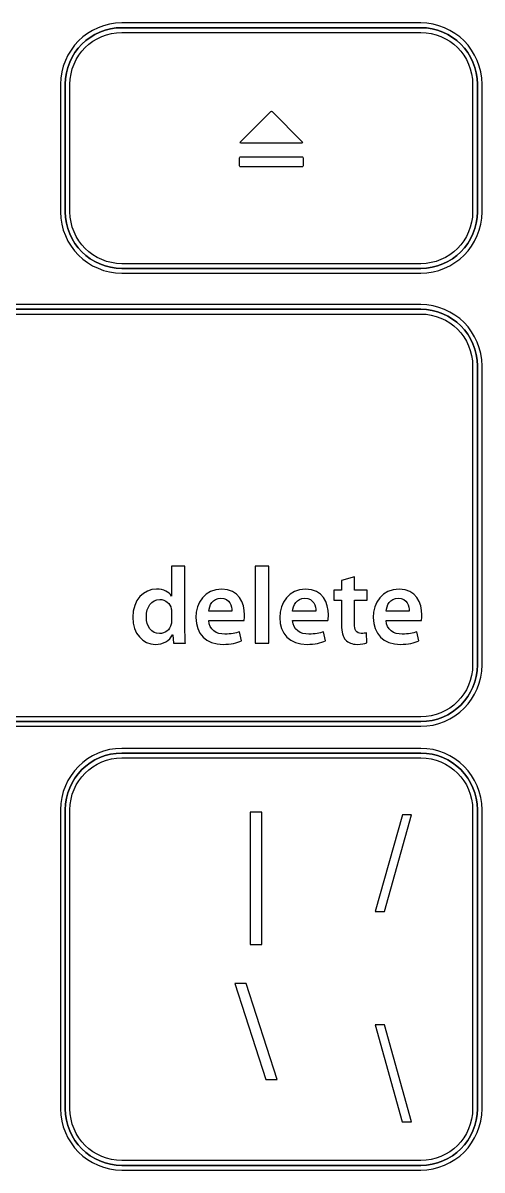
# Model space of a CAD drawing. Header units: millimetres. Extents: x -129 to 142, y -94 to 111.
# Drawn here: x 122.86 to 141.6, y 63.82 to 110.63 of the extents above; entities that cross this region are included whole.
import ezdxf

# ---------------------------------------------------------------- set-up
doc = ezdxf.new("R2010")
doc.units = ezdxf.units.MM
doc.header["$MEASUREMENT"] = 0
doc.layers.add('layer 1', color=7, linetype='Continuous')

msp = doc.modelspace()

# ---------------------------------------------------------------- linework, layer by layer
at = {"layer": 'layer 1', "color": 7, "lineweight": 25}
for points, knots in [([(139.098, 100.4215), (139.098, 100.4215), (126.8981, 100.4215), (126.8981, 100.4215), (126.8981, 100.4215), (125.516, 100.4215), (124.3926, 101.5453), (124.3926, 102.9266), (124.3926, 102.9266), (124.3926, 102.9266), (124.3926, 108.1285), (124.3926, 108.1285), (124.3926, 108.1285), (124.3926, 109.5091), (125.516, 110.633), (126.8981, 110.633), (126.8981, 110.633), (126.8981, 110.633), (139.098, 110.633), (139.098, 110.633), (139.098, 110.633), (140.4793, 110.633), (141.6026, 109.5091), (141.6026, 108.1285), (141.6026, 108.1285), (141.6026, 108.1285), (141.6026, 102.9266), (141.6026, 102.9266), (141.6026, 102.9266), (141.6026, 101.5453), (140.4793, 100.4215), (139.098, 100.4215)], [0, 0, 0, 0, 0.1111111, 0.1111111, 0.1111111, 0.1111111, 0.2222222, 0.2222222, 0.2222222, 0.2222222, 0.3333333, 0.3333333, 0.3333333, 0.3333333, 0.4444444, 0.4444444, 0.4444444, 0.4444444, 0.5555556, 0.5555556, 0.5555556, 0.5555556, 0.6666667, 0.6666667, 0.6666667, 0.6666667, 0.7777778, 0.7777778, 0.7777778, 0.7777778, 1, 1, 1, 1]), ([(126.8981, 110.2468), (126.8981, 110.2468), (126.8981, 110.2468), (126.8981, 110.2468), (126.8981, 110.2468), (125.7288, 110.2468), (124.7777, 109.2967), (124.7777, 108.1285), (124.7777, 108.1285), (124.7777, 108.1285), (124.7777, 102.9266), (124.7777, 102.9266), (124.7777, 102.9266), (124.7777, 101.7578), (125.7288, 100.8071), (126.8981, 100.8071), (126.8981, 100.8071), (126.8981, 100.8071), (139.098, 100.8071), (139.098, 100.8071), (139.098, 100.8071), (140.2669, 100.8071), (141.2176, 101.7578), (141.2176, 102.9266), (141.2176, 102.9266), (141.2176, 102.9266), (141.2176, 108.1285), (141.2176, 108.1285), (141.2176, 108.1285), (141.2176, 109.2967), (140.2669, 110.2468), (139.098, 110.2468), (139.098, 110.2468), (139.098, 110.2468), (126.8981, 110.2468), (126.8981, 110.2468)], [0, 0, 0, 0, 0.1, 0.1, 0.1, 0.1, 0.2, 0.2, 0.2, 0.2, 0.3, 0.3, 0.3, 0.3, 0.4, 0.4, 0.4, 0.4, 0.5, 0.5, 0.5, 0.5, 0.6, 0.6, 0.6, 0.6, 0.7, 0.7, 0.7, 0.7, 0.8, 0.8, 0.8, 0.8, 1, 1, 1, 1]), ([(139.098, 81.9277), (139.098, 81.9277), (117.1368, 81.9277), (117.1368, 81.9277), (117.1368, 81.9277), (115.755, 81.9277), (114.6317, 83.0511), (114.6317, 84.4318), (114.6317, 84.4318), (114.6317, 84.4318), (114.6317, 96.6332), (114.6317, 96.6332), (114.6317, 96.6332), (114.6317, 98.0143), (115.755, 99.1377), (117.1368, 99.1377), (117.1368, 99.1377), (117.1368, 99.1377), (139.098, 99.1377), (139.098, 99.1377), (139.098, 99.1377), (140.4793, 99.1377), (141.6026, 98.0143), (141.6026, 96.6332), (141.6026, 96.6332), (141.6026, 96.6332), (141.6026, 84.4318), (141.6026, 84.4318), (141.6026, 84.4318), (141.6026, 83.0511), (140.4793, 81.9277), (139.098, 81.9277)], [0, 0, 0, 0, 0.1111111, 0.1111111, 0.1111111, 0.1111111, 0.2222222, 0.2222222, 0.2222222, 0.2222222, 0.3333333, 0.3333333, 0.3333333, 0.3333333, 0.4444444, 0.4444444, 0.4444444, 0.4444444, 0.5555556, 0.5555556, 0.5555556, 0.5555556, 0.6666667, 0.6666667, 0.6666667, 0.6666667, 0.7777778, 0.7777778, 0.7777778, 0.7777778, 1, 1, 1, 1]), ([(117.1368, 98.7527), (117.1368, 98.7527), (117.1368, 98.7527), (117.1368, 98.7527), (117.1368, 98.7527), (115.9674, 98.7527), (115.0167, 97.8014), (115.0167, 96.6332), (115.0167, 96.6332), (115.0167, 96.6332), (115.0167, 84.4318), (115.0167, 84.4318), (115.0167, 84.4318), (115.0167, 83.2638), (115.9674, 82.3117), (117.1368, 82.3117), (117.1368, 82.3117), (117.1368, 82.3117), (139.098, 82.3117), (139.098, 82.3117), (139.098, 82.3117), (140.2669, 82.3117), (141.2176, 83.2638), (141.2176, 84.4318), (141.2176, 84.4318), (141.2176, 84.4318), (141.2176, 96.6332), (141.2176, 96.6332), (141.2176, 96.6332), (141.2176, 97.8014), (140.2669, 98.7527), (139.098, 98.7527), (139.098, 98.7527), (139.098, 98.7527), (117.1368, 98.7527), (117.1368, 98.7527)], [0, 0, 0, 0, 0.1, 0.1, 0.1, 0.1, 0.2, 0.2, 0.2, 0.2, 0.3, 0.3, 0.3, 0.3, 0.4, 0.4, 0.4, 0.4, 0.5, 0.5, 0.5, 0.5, 0.6, 0.6, 0.6, 0.6, 0.7, 0.7, 0.7, 0.7, 0.8, 0.8, 0.8, 0.8, 1, 1, 1, 1]), ([(139.098, 63.8179), (139.098, 63.8179), (126.8981, 63.8179), (126.8981, 63.8179), (126.8981, 63.8179), (125.516, 63.8179), (124.3926, 64.9412), (124.3926, 66.3225), (124.3926, 66.3225), (124.3926, 66.3225), (124.3926, 78.5238), (124.3926, 78.5238), (124.3926, 78.5238), (124.3926, 79.9045), (125.516, 81.0279), (126.8981, 81.0279), (126.8981, 81.0279), (126.8981, 81.0279), (139.098, 81.0279), (139.098, 81.0279), (139.098, 81.0279), (140.4793, 81.0279), (141.6026, 79.9045), (141.6026, 78.5238), (141.6026, 78.5238), (141.6026, 78.5238), (141.6026, 66.3225), (141.6026, 66.3225), (141.6026, 66.3225), (141.6026, 64.9412), (140.4793, 63.8179), (139.098, 63.8179)], [0, 0, 0, 0, 0.1111111, 0.1111111, 0.1111111, 0.1111111, 0.2222222, 0.2222222, 0.2222222, 0.2222222, 0.3333333, 0.3333333, 0.3333333, 0.3333333, 0.4444444, 0.4444444, 0.4444444, 0.4444444, 0.5555556, 0.5555556, 0.5555556, 0.5555556, 0.6666667, 0.6666667, 0.6666667, 0.6666667, 0.7777778, 0.7777778, 0.7777778, 0.7777778, 1, 1, 1, 1]), ([(126.8981, 80.6429), (126.8981, 80.6429), (126.8981, 80.6429), (126.8981, 80.6429), (126.8981, 80.6429), (125.7283, 80.6429), (124.7777, 79.6918), (124.7777, 78.5238), (124.7777, 78.5238), (124.7777, 78.5238), (124.7777, 66.3225), (124.7777, 66.3225), (124.7777, 66.3225), (124.7777, 65.154), (125.7283, 64.2039), (126.8981, 64.2039), (126.8981, 64.2039), (126.8981, 64.2039), (139.098, 64.2039), (139.098, 64.2039), (139.098, 64.2039), (140.2669, 64.2039), (141.2176, 65.154), (141.2176, 66.3225), (141.2176, 66.3225), (141.2176, 66.3225), (141.2176, 78.5238), (141.2176, 78.5238), (141.2176, 78.5238), (141.2176, 79.6918), (140.2669, 80.6429), (139.098, 80.6429), (139.098, 80.6429), (139.098, 80.6429), (126.8981, 80.6429), (126.8981, 80.6429)], [0, 0, 0, 0, 0.1, 0.1, 0.1, 0.1, 0.2, 0.2, 0.2, 0.2, 0.3, 0.3, 0.3, 0.3, 0.4, 0.4, 0.4, 0.4, 0.5, 0.5, 0.5, 0.5, 0.6, 0.6, 0.6, 0.6, 0.7, 0.7, 0.7, 0.7, 0.8, 0.8, 0.8, 0.8, 1, 1, 1, 1])]:
    msp.add_open_spline(points, degree=3, knots=knots, dxfattribs=at)
at = {"layer": 'layer 1', "color": 7}
for points in [[(141.4103, 102.9266), (141.4103, 101.6496), (140.375, 100.6153), (139.098, 100.6153), (139.098, 100.6153), (139.098, 100.6153), (126.8981, 100.6153), (126.8981, 100.6153), (126.8981, 100.6153), (125.6203, 100.6153), (124.5859, 101.6496), (124.5859, 102.9266), (124.5859, 102.9266), (124.5859, 102.9266), (124.5859, 108.1285), (124.5859, 108.1285), (124.5859, 108.1285), (124.5859, 109.4048), (125.6203, 110.4391), (126.8981, 110.4391), (126.8981, 110.4391), (126.8981, 110.4391), (139.098, 110.4391), (139.098, 110.4391), (139.098, 110.4391), (140.375, 110.4391), (141.4103, 109.4048), (141.4103, 108.1285), (141.4103, 108.1285), (141.4103, 108.1285), (141.4103, 102.9266), (141.4103, 102.9266)], [(141.4103, 84.4318), (141.4103, 83.1552), (140.375, 82.12), (139.098, 82.12), (139.098, 82.12), (139.098, 82.12), (117.1368, 82.12), (117.1368, 82.12), (117.1368, 82.12), (115.8593, 82.12), (114.8235, 83.1552), (114.8235, 84.4318), (114.8235, 84.4318), (114.8235, 84.4318), (114.8235, 96.6332), (114.8235, 96.6332), (114.8235, 96.6332), (114.8235, 97.9097), (115.8593, 98.9454), (117.1368, 98.9454), (117.1368, 98.9454), (117.1368, 98.9454), (139.098, 98.9454), (139.098, 98.9454), (139.098, 98.9454), (140.375, 98.9454), (141.4103, 97.9097), (141.4103, 96.6332), (141.4103, 96.6332), (141.4103, 96.6332), (141.4103, 84.4318), (141.4103, 84.4318)], [(141.4103, 66.3225), (141.4103, 65.0455), (140.375, 64.0102), (139.098, 64.0102), (139.098, 64.0102), (139.098, 64.0102), (126.8981, 64.0102), (126.8981, 64.0102), (126.8981, 64.0102), (125.6203, 64.0102), (124.5854, 65.0455), (124.5854, 66.3225), (124.5854, 66.3225), (124.5854, 66.3225), (124.5854, 78.5238), (124.5854, 78.5238), (124.5854, 78.5238), (124.5854, 79.8003), (125.6203, 80.8361), (126.8981, 80.8361), (126.8981, 80.8361), (126.8981, 80.8361), (139.098, 80.8361), (139.098, 80.8361), (139.098, 80.8361), (140.375, 80.8361), (141.4103, 79.8003), (141.4103, 78.5238), (141.4103, 78.5238), (141.4103, 78.5238), (141.4103, 66.3225), (141.4103, 66.3225)]]:
    msp.add_open_spline(points, degree=3, knots=[0, 0, 0, 0, 0.1111111, 0.1111111, 0.1111111, 0.1111111, 0.2222222, 0.2222222, 0.2222222, 0.2222222, 0.3333333, 0.3333333, 0.3333333, 0.3333333, 0.4444444, 0.4444444, 0.4444444, 0.4444444, 0.5555556, 0.5555556, 0.5555556, 0.5555556, 0.6666667, 0.6666667, 0.6666667, 0.6666667, 0.7777778, 0.7777778, 0.7777778, 0.7777778, 1, 1, 1, 1], dxfattribs=at)
at = {"layer": 'layer 1', "color": 251, "lineweight": 25}
for points in [[(124.5859, 108.1285), (124.5859, 109.4048), (125.6203, 110.4391), (126.8981, 110.4391)], [(126.8981, 110.4391), (126.8981, 110.4391), (139.098, 110.4391), (139.098, 110.4391)], [(139.098, 110.4391), (140.375, 110.4391), (141.4103, 109.4048), (141.4103, 108.1285)], [(124.5859, 102.9266), (124.5859, 102.9266), (124.5859, 108.1285), (124.5859, 108.1285)], [(141.4103, 108.1285), (141.4103, 108.1285), (141.4103, 102.9266), (141.4103, 102.9266)], [(126.8981, 100.6153), (125.6203, 100.6153), (124.5859, 101.6496), (124.5859, 102.9266)], [(141.4103, 102.9266), (141.4103, 101.6496), (140.375, 100.6153), (139.098, 100.6153)], [(139.098, 100.6153), (139.098, 100.6153), (126.8981, 100.6153), (126.8981, 100.6153)], [(117.1368, 98.9454), (117.1368, 98.9454), (139.098, 98.9454), (139.098, 98.9454)], [(139.098, 98.9454), (140.375, 98.9454), (141.4103, 97.9097), (141.4103, 96.6332)], [(141.4103, 96.6332), (141.4103, 96.6332), (141.4103, 84.4318), (141.4103, 84.4318)], [(141.4103, 84.4318), (141.4103, 83.1552), (140.375, 82.12), (139.098, 82.12)], [(139.098, 82.12), (139.098, 82.12), (117.1368, 82.12), (117.1368, 82.12)], [(124.5854, 78.5238), (124.5854, 79.8003), (125.6203, 80.8361), (126.8981, 80.8361)], [(126.8981, 80.8361), (126.8981, 80.8361), (139.098, 80.8361), (139.098, 80.8361)], [(139.098, 80.8361), (140.375, 80.8361), (141.4103, 79.8003), (141.4103, 78.5238)], [(124.5854, 66.3225), (124.5854, 66.3225), (124.5854, 78.5238), (124.5854, 78.5238)], [(141.4103, 78.5238), (141.4103, 78.5238), (141.4103, 66.3225), (141.4103, 66.3225)], [(126.8981, 64.0102), (125.6203, 64.0102), (124.5854, 65.0455), (124.5854, 66.3225)], [(141.4103, 66.3225), (141.4103, 65.0455), (140.375, 64.0102), (139.098, 64.0102)], [(139.098, 64.0102), (139.098, 64.0102), (126.8981, 64.0102), (126.8981, 64.0102)]]:
    msp.add_open_spline(points, degree=3, dxfattribs=at)
at = {"layer": 'layer 1', "color": 252}
for points, knots in [([(134.2655, 105.7541), (134.2655, 105.7678), (134.2553, 105.7795), (134.2553, 105.7795), (134.2553, 105.7795), (134.2553, 105.7795), (133.0282, 107.0173), (133.0282, 107.0173), (133.0282, 107.0173), (133.0282, 107.0173), (133.0179, 107.0297), (133.0057, 107.0297), (133.0057, 107.0297), (132.9871, 107.0297), (132.9778, 107.0173), (132.9778, 107.0173), (132.9778, 107.0173), (132.9778, 107.0173), (131.7404, 105.7795), (131.7404, 105.7795), (131.7404, 105.7795), (131.7404, 105.7795), (131.7312, 105.7678), (131.7312, 105.7541), (131.7312, 105.7541), (131.7312, 105.735), (131.7454, 105.7203), (131.7674, 105.7203), (131.7674, 105.7203), (131.7674, 105.7203), (134.2319, 105.7203), (134.2319, 105.7203), (134.2319, 105.7203), (134.2485, 105.7203), (134.2655, 105.735), (134.2655, 105.7541)], [0, 0, 0, 0, 0.1, 0.1, 0.1, 0.1, 0.2, 0.2, 0.2, 0.2, 0.3, 0.3, 0.3, 0.3, 0.4, 0.4, 0.4, 0.4, 0.5, 0.5, 0.5, 0.5, 0.6, 0.6, 0.6, 0.6, 0.7, 0.7, 0.7, 0.7, 0.8, 0.8, 0.8, 0.8, 1, 1, 1, 1]), ([(134.2989, 104.801), (134.2989, 104.801), (134.2989, 104.801), (134.2989, 104.801), (134.2989, 104.801), (134.2989, 104.801), (134.2989, 105.1332), (134.2989, 105.1332), (134.2989, 105.1332), (134.2989, 105.1548), (134.2847, 105.1734), (134.2655, 105.1734), (134.2655, 105.1734), (134.2655, 105.1734), (131.7312, 105.1734), (131.7312, 105.1734), (131.7312, 105.1734), (131.712, 105.1734), (131.696, 105.1548), (131.696, 105.1332), (131.696, 105.1332), (131.696, 105.1332), (131.696, 104.801), (131.696, 104.801), (131.696, 104.801), (131.696, 104.7804), (131.712, 104.7668), (131.7312, 104.7668), (131.7312, 104.7668), (131.7312, 104.7668), (134.2655, 104.7668), (134.2655, 104.7668), (134.2655, 104.7668), (134.2847, 104.7668), (134.2989, 104.7804), (134.2989, 104.801)], [0, 0, 0, 0, 0.1, 0.1, 0.1, 0.1, 0.2, 0.2, 0.2, 0.2, 0.3, 0.3, 0.3, 0.3, 0.4, 0.4, 0.4, 0.4, 0.5, 0.5, 0.5, 0.5, 0.6, 0.6, 0.6, 0.6, 0.7, 0.7, 0.7, 0.7, 0.8, 0.8, 0.8, 0.8, 1, 1, 1, 1]), ([(129.4717, 88.4672), (129.4717, 88.4672), (129.4717, 85.9279), (129.4717, 85.9279), (129.4717, 85.9279), (129.4717, 85.7068), (129.48, 85.4671), (129.4898, 85.3212), (129.4898, 85.3212), (129.4898, 85.3212), (129.0024, 85.3212), (129.0024, 85.3212), (129.0024, 85.3212), (129.0024, 85.3212), (128.98, 85.6622), (128.98, 85.6622), (128.98, 85.6622), (128.98, 85.6622), (128.9708, 85.6622), (128.9708, 85.6622), (128.9708, 85.6622), (128.842, 85.4235), (128.5812, 85.2728), (128.2666, 85.2728), (128.2666, 85.2728), (127.753, 85.2728), (127.3444, 85.7112), (127.3444, 86.3762), (127.3444, 86.3762), (127.341, 87.0982), (127.792, 87.5274), (128.3107, 87.5274), (128.3107, 87.5274), (128.6082, 87.5274), (128.8201, 87.4035), (128.9184, 87.244), (128.9184, 87.244), (128.9184, 87.244), (128.9267, 87.244), (128.9267, 87.244), (128.9267, 87.244), (128.9267, 87.244), (128.9267, 88.4672), (128.9267, 88.4672), (128.9267, 88.4672), (128.9267, 88.4672), (129.4717, 88.4672), (129.4717, 88.4672)], [0, 0, 0, 0, 0.0769231, 0.0769231, 0.0769231, 0.0769231, 0.1538462, 0.1538462, 0.1538462, 0.1538462, 0.2307692, 0.2307692, 0.2307692, 0.2307692, 0.3076923, 0.3076923, 0.3076923, 0.3076923, 0.3846154, 0.3846154, 0.3846154, 0.3846154, 0.4615385, 0.4615385, 0.4615385, 0.4615385, 0.5384615, 0.5384615, 0.5384615, 0.5384615, 0.6153846, 0.6153846, 0.6153846, 0.6153846, 0.6923077, 0.6923077, 0.6923077, 0.6923077, 0.7692308, 0.7692308, 0.7692308, 0.7692308, 0.8461538, 0.8461538, 0.8461538, 0.8461538, 1, 1, 1, 1]), ([(132.3433, 88.4672), (132.3433, 88.4672), (132.8922, 88.4672), (132.8922, 88.4672), (132.8922, 88.4672), (132.8922, 88.4672), (132.8922, 85.3212), (132.8922, 85.3212), (132.8922, 85.3212), (132.8922, 85.3212), (132.3433, 85.3212), (132.3433, 85.3212), (132.3433, 85.3212), (132.3433, 85.3212), (132.3433, 88.4672), (132.3433, 88.4672)], [0, 0, 0, 0, 0.2, 0.2, 0.2, 0.2, 0.4, 0.4, 0.4, 0.4, 0.6, 0.6, 0.6, 0.6, 1, 1, 1, 1]), ([(136.3934, 88.0318), (136.3934, 88.0318), (136.3934, 87.4789), (136.3934, 87.4789), (136.3934, 87.4789), (136.3934, 87.4789), (136.911, 87.4789), (136.911, 87.4789), (136.911, 87.4789), (136.911, 87.4789), (136.911, 87.0713), (136.911, 87.0713), (136.911, 87.0713), (136.911, 87.0713), (136.3934, 87.0713), (136.3934, 87.0713), (136.3934, 87.0713), (136.3934, 87.0713), (136.3934, 86.1188), (136.3934, 86.1188), (136.3934, 86.1188), (136.3934, 85.8575), (136.4644, 85.72), (136.6727, 85.72), (136.6727, 85.72), (136.7741, 85.72), (136.823, 85.7293), (136.8851, 85.7469), (136.8851, 85.7469), (136.8851, 85.7469), (136.893, 85.33), (136.893, 85.33), (136.893, 85.33), (136.8132, 85.2988), (136.6727, 85.2728), (136.5, 85.2728), (136.5, 85.2728), (136.2995, 85.2728), (136.1312, 85.3433), (136.0298, 85.4543), (136.0298, 85.4543), (135.9144, 85.5782), (135.8615, 85.7729), (135.8615, 86.057), (135.8615, 86.057), (135.8615, 86.057), (135.8615, 87.0713), (135.8615, 87.0713), (135.8615, 87.0713), (135.8615, 87.0713), (135.5509, 87.0713), (135.5509, 87.0713), (135.5509, 87.0713), (135.5509, 87.0713), (135.5509, 87.4789), (135.5509, 87.4789), (135.5509, 87.4789), (135.5509, 87.4789), (135.8615, 87.4789), (135.8615, 87.4789), (135.8615, 87.4789), (135.8615, 87.4789), (135.8615, 87.8772), (135.8615, 87.8772), (135.8615, 87.8772), (135.8615, 87.8772), (136.3934, 88.0318), (136.3934, 88.0318)], [0, 0, 0, 0, 0.0555556, 0.0555556, 0.0555556, 0.0555556, 0.1111111, 0.1111111, 0.1111111, 0.1111111, 0.1666667, 0.1666667, 0.1666667, 0.1666667, 0.2222222, 0.2222222, 0.2222222, 0.2222222, 0.2777778, 0.2777778, 0.2777778, 0.2777778, 0.3333333, 0.3333333, 0.3333333, 0.3333333, 0.3888889, 0.3888889, 0.3888889, 0.3888889, 0.4444444, 0.4444444, 0.4444444, 0.4444444, 0.5, 0.5, 0.5, 0.5, 0.5555556, 0.5555556, 0.5555556, 0.5555556, 0.6111111, 0.6111111, 0.6111111, 0.6111111, 0.6666667, 0.6666667, 0.6666667, 0.6666667, 0.7222222, 0.7222222, 0.7222222, 0.7222222, 0.7777778, 0.7777778, 0.7777778, 0.7777778, 0.8333333, 0.8333333, 0.8333333, 0.8333333, 0.8888889, 0.8888889, 0.8888889, 0.8888889, 1, 1, 1, 1]), ([(128.9267, 86.5797), (128.9267, 86.5797), (128.9267, 86.5797), (128.9267, 86.5797), (128.9267, 86.5797), (128.9267, 86.6237), (128.9223, 86.6765), (128.914, 86.7215), (128.914, 86.7215), (128.8645, 86.9344), (128.6914, 87.1066), (128.4437, 87.1066), (128.4437, 87.1066), (128.0939, 87.1066), (127.8992, 86.7968), (127.8992, 86.3938), (127.8992, 86.3938), (127.8992, 85.9984), (128.0939, 85.7112), (128.4393, 85.7112), (128.4393, 85.7112), (128.6614, 85.7112), (128.8557, 85.8619), (128.9086, 86.0967), (128.9086, 86.0967), (128.9223, 86.1447), (128.9267, 86.1985), (128.9267, 86.2557), (128.9267, 86.2557), (128.9267, 86.2557), (128.9267, 86.5797), (128.9267, 86.5797)], [0, 0, 0, 0, 0.1111111, 0.1111111, 0.1111111, 0.1111111, 0.2222222, 0.2222222, 0.2222222, 0.2222222, 0.3333333, 0.3333333, 0.3333333, 0.3333333, 0.4444444, 0.4444444, 0.4444444, 0.4444444, 0.5555556, 0.5555556, 0.5555556, 0.5555556, 0.6666667, 0.6666667, 0.6666667, 0.6666667, 0.7777778, 0.7777778, 0.7777778, 0.7777778, 1, 1, 1, 1]), ([(130.4419, 86.2475), (130.4556, 85.8575), (130.7615, 85.6892), (131.1064, 85.6892), (131.1064, 85.6892), (131.3598, 85.6892), (131.5409, 85.7249), (131.7048, 85.7865), (131.7048, 85.7865), (131.7048, 85.7865), (131.7854, 85.4103), (131.7854, 85.4103), (131.7854, 85.4103), (131.5985, 85.3344), (131.3412, 85.2728), (131.0315, 85.2728), (131.0315, 85.2728), (130.3323, 85.2728), (129.9194, 85.7068), (129.9194, 86.3668), (129.9194, 86.3668), (129.9194, 86.9647), (130.2829, 87.5274), (130.9738, 87.5274), (130.9738, 87.5274), (131.6788, 87.5274), (131.9039, 86.9515), (131.9039, 86.4774), (131.9039, 86.4774), (131.9039, 86.3762), (131.8955, 86.2959), (131.8863, 86.2475), (131.8863, 86.2475), (131.8863, 86.2475), (130.4419, 86.2475), (130.4419, 86.2475)], [0, 0, 0, 0, 0.1, 0.1, 0.1, 0.1, 0.2, 0.2, 0.2, 0.2, 0.3, 0.3, 0.3, 0.3, 0.4, 0.4, 0.4, 0.4, 0.5, 0.5, 0.5, 0.5, 0.6, 0.6, 0.6, 0.6, 0.7, 0.7, 0.7, 0.7, 0.8, 0.8, 0.8, 0.8, 1, 1, 1, 1]), ([(131.3896, 86.6281), (131.3896, 86.6281), (131.3896, 86.6281), (131.3896, 86.6281), (131.3896, 86.6281), (131.395, 86.8276), (131.3054, 87.155), (130.943, 87.155), (130.943, 87.155), (130.6063, 87.155), (130.4654, 86.8498), (130.4419, 86.6281), (130.4419, 86.6281), (130.4419, 86.6281), (131.3896, 86.6281), (131.3896, 86.6281)], [0, 0, 0, 0, 0.2, 0.2, 0.2, 0.2, 0.4, 0.4, 0.4, 0.4, 0.6, 0.6, 0.6, 0.6, 1, 1, 1, 1]), ([(133.8679, 86.2475), (133.8805, 85.8575), (134.1863, 85.6892), (134.5322, 85.6892), (134.5322, 85.6892), (134.7847, 85.6892), (134.9657, 85.7249), (135.1311, 85.7865), (135.1311, 85.7865), (135.1311, 85.7865), (135.2098, 85.4103), (135.2098, 85.4103), (135.2098, 85.4103), (135.0245, 85.3344), (134.7675, 85.2728), (134.4564, 85.2728), (134.4564, 85.2728), (133.7567, 85.2728), (133.3438, 85.7068), (133.3438, 86.3668), (133.3438, 86.3668), (133.3438, 86.9647), (133.7078, 87.5274), (134.3996, 87.5274), (134.3996, 87.5274), (135.1031, 87.5274), (135.3292, 86.9515), (135.3292, 86.4774), (135.3292, 86.4774), (135.3292, 86.3762), (135.321, 86.2959), (135.3111, 86.2475), (135.3111, 86.2475), (135.3111, 86.2475), (133.8679, 86.2475), (133.8679, 86.2475)], [0, 0, 0, 0, 0.1, 0.1, 0.1, 0.1, 0.2, 0.2, 0.2, 0.2, 0.3, 0.3, 0.3, 0.3, 0.4, 0.4, 0.4, 0.4, 0.5, 0.5, 0.5, 0.5, 0.6, 0.6, 0.6, 0.6, 0.7, 0.7, 0.7, 0.7, 0.8, 0.8, 0.8, 0.8, 1, 1, 1, 1]), ([(134.815, 86.6281), (134.815, 86.6281), (134.815, 86.6281), (134.815, 86.6281), (134.815, 86.6281), (134.82, 86.8276), (134.7309, 87.155), (134.3683, 87.155), (134.3683, 87.155), (134.0317, 87.155), (133.8903, 86.8498), (133.8679, 86.6281), (133.8679, 86.6281), (133.8679, 86.6281), (134.815, 86.6281), (134.815, 86.6281)], [0, 0, 0, 0, 0.2, 0.2, 0.2, 0.2, 0.4, 0.4, 0.4, 0.4, 0.6, 0.6, 0.6, 0.6, 1, 1, 1, 1]), ([(137.6822, 86.2475), (137.6958, 85.8575), (138.002, 85.6892), (138.347, 85.6892), (138.347, 85.6892), (138.6001, 85.6892), (138.7806, 85.7249), (138.9449, 85.7865), (138.9449, 85.7865), (138.9449, 85.7865), (139.0247, 85.4103), (139.0247, 85.4103), (139.0247, 85.4103), (138.8382, 85.3344), (138.5819, 85.2728), (138.2717, 85.2728), (138.2717, 85.2728), (137.5716, 85.2728), (137.1596, 85.7068), (137.1596, 86.3668), (137.1596, 86.3668), (137.1596, 86.9647), (137.5226, 87.5274), (138.2145, 87.5274), (138.2145, 87.5274), (138.919, 87.5274), (139.144, 86.9515), (139.144, 86.4774), (139.144, 86.4774), (139.144, 86.3762), (139.1358, 86.2959), (139.127, 86.2475), (139.127, 86.2475), (139.127, 86.2475), (137.6822, 86.2475), (137.6822, 86.2475)], [0, 0, 0, 0, 0.1, 0.1, 0.1, 0.1, 0.2, 0.2, 0.2, 0.2, 0.3, 0.3, 0.3, 0.3, 0.4, 0.4, 0.4, 0.4, 0.5, 0.5, 0.5, 0.5, 0.6, 0.6, 0.6, 0.6, 0.7, 0.7, 0.7, 0.7, 0.8, 0.8, 0.8, 0.8, 1, 1, 1, 1]), ([(138.6303, 86.6281), (138.6303, 86.6281), (138.6303, 86.6281), (138.6303, 86.6281), (138.6303, 86.6281), (138.6347, 86.8276), (138.5462, 87.155), (138.1827, 87.155), (138.1827, 87.155), (137.8465, 87.155), (137.7046, 86.8498), (137.6822, 86.6281), (137.6822, 86.6281), (137.6822, 86.6281), (138.6303, 86.6281), (138.6303, 86.6281)], [0, 0, 0, 0, 0.2, 0.2, 0.2, 0.2, 0.4, 0.4, 0.4, 0.4, 0.6, 0.6, 0.6, 0.6, 1, 1, 1, 1]), ([(132.6162, 78.4225), (132.6162, 78.4225), (132.6162, 73.0279), (132.6162, 73.0279), (132.6162, 73.0279), (132.6162, 73.0279), (132.1354, 73.0279), (132.1354, 73.0279), (132.1354, 73.0279), (132.1354, 73.0279), (132.1354, 78.4225), (132.1354, 78.4225), (132.1354, 78.4225), (132.1354, 78.4225), (132.6162, 78.4225), (132.6162, 78.4225)], [0, 0, 0, 0, 0.2, 0.2, 0.2, 0.2, 0.4, 0.4, 0.4, 0.4, 0.6, 0.6, 0.6, 0.6, 1, 1, 1, 1]), ([(132.7728, 67.5158), (132.7728, 67.5158), (131.5105, 71.426), (131.5105, 71.426), (131.5105, 71.426), (131.5105, 71.426), (131.9739, 71.426), (131.9739, 71.426), (131.9739, 71.426), (131.9739, 71.426), (133.2366, 67.5158), (133.2366, 67.5158), (133.2366, 67.5158), (133.2366, 67.5158), (132.7728, 67.5158), (132.7728, 67.5158)], [0, 0, 0, 0, 0.2, 0.2, 0.2, 0.2, 0.4, 0.4, 0.4, 0.4, 0.6, 0.6, 0.6, 0.6, 1, 1, 1, 1])]:
    msp.add_open_spline(points, degree=3, knots=knots, dxfattribs=at)
at = {"layer": 'layer 1'}
for points in [[(137.2384, 74.3671), (137.2384, 74.3671), (138.3481, 78.315), (138.3481, 78.315), (138.3481, 78.315), (138.3481, 78.315), (138.726, 78.315), (138.726, 78.315), (138.726, 78.315), (138.726, 78.315), (137.6163, 74.3671), (137.6163, 74.3671), (137.6163, 74.3671), (137.6163, 74.3671), (137.2384, 74.3671), (137.2384, 74.3671)], [(138.3463, 65.7924), (138.3463, 65.7924), (137.242, 69.7403), (137.242, 69.7403), (137.242, 69.7403), (137.242, 69.7403), (137.6172, 69.7403), (137.6172, 69.7403), (137.6172, 69.7403), (137.6172, 69.7403), (138.7215, 65.7924), (138.7215, 65.7924), (138.7215, 65.7924), (138.7215, 65.7924), (138.3463, 65.7924), (138.3463, 65.7924)]]:
    msp.add_open_spline(points, degree=3, knots=[0, 0, 0, 0, 0.2, 0.2, 0.2, 0.2, 0.4, 0.4, 0.4, 0.4, 0.6, 0.6, 0.6, 0.6, 1, 1, 1, 1], dxfattribs=at)

doc.saveas('drawing.dxf')
